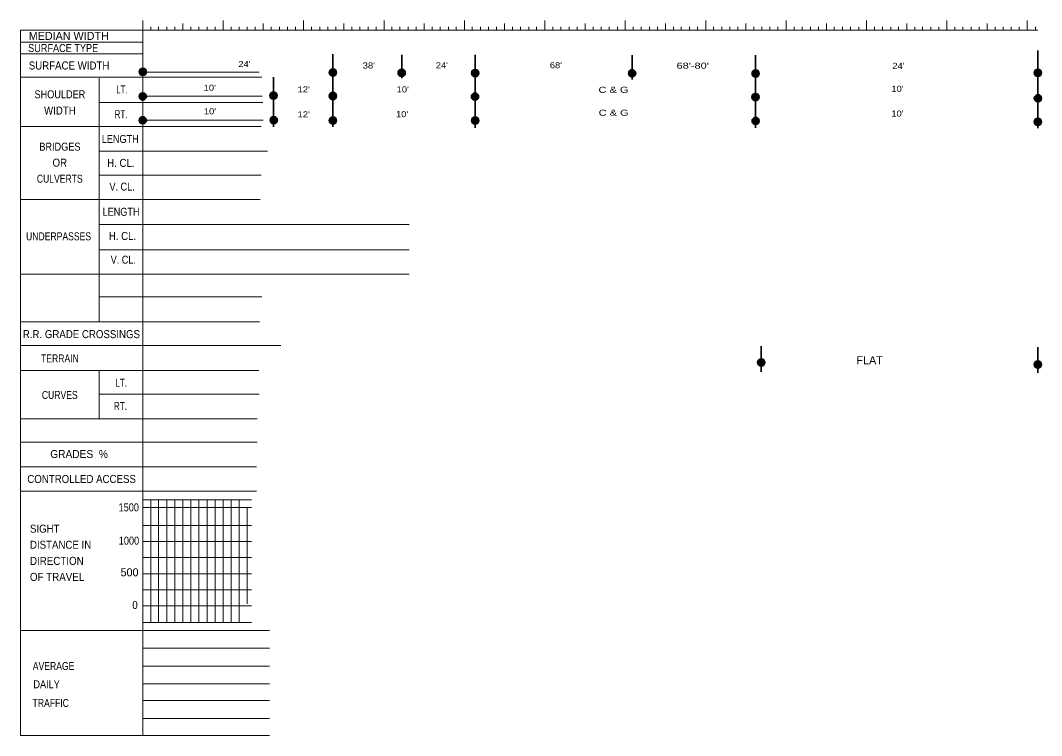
# Model space of a CAD drawing. Extents: x -5.26 to 3.89, y -6.45 to -0.4.
# Drawn here: x -5.26 to -0.23, y -6.45 to -2.92 of the extents above; entities that cross this region are included whole.
import ezdxf
from ezdxf.enums import TextEntityAlignment as Align

# ---------------------------------------------------------------- set-up
doc = ezdxf.new("R2010")
doc.units = 0
doc.header["$LTSCALE"] = 0.012
doc.layers.add('1', color=7, linetype='Continuous', lineweight=13)

msp = doc.modelspace()

# ---------------------------------------------------------------- hatches: boundary and pattern name
at = {"layer": '1'}
for points in [[(-4.63758, -3.17515, 1), (-4.67341, -3.17515, 1)], [(-3.70085, -3.17854, 1), (-3.73668, -3.17854, 1)], [(-3.36221, -3.1803, 1), (-3.39804, -3.1803, 1)], [(-2.99985, -3.18154, 1), (-3.03568, -3.18154, 1)], [(-2.22698, -3.1824, 1), (-2.26281, -3.1824, 1)], [(-1.61785, -3.18354, 1), (-1.65368, -3.18354, 1)], [(-0.2273, -3.18018, 1), (-0.26313, -3.18018, 1)], [(-4.63829, -3.2964, 1), (-4.67412, -3.2964, 1)], [(-3.99382, -3.29261, 1), (-4.02965, -3.29261, 1)], [(-3.70182, -3.29461, 1), (-3.73765, -3.29461, 1)], [(-3.00082, -3.29761, 1), (-3.03665, -3.29761, 1)], [(-1.61882, -3.29961, 1), (-1.65465, -3.29961, 1)], [(-0.22664, -3.30579, 1), (-0.26247, -3.30579, 1)], [(-4.63829, -3.41407, 1), (-4.67412, -3.41407, 1)], [(-3.99285, -3.41363, 1), (-4.02868, -3.41363, 1)], [(-3.70085, -3.41563, 1), (-3.73668, -3.41563, 1)], [(-2.99985, -3.41563, 1), (-3.03568, -3.41563, 1)], [(-1.61785, -3.41763, 1), (-1.65368, -3.41763, 1)], [(-0.2272, -3.42182, 1), (-0.26303, -3.42182, 1)], [(-1.5902, -4.60782, 1), (-1.62603, -4.60782, 1)], [(-0.2272, -4.61782, 1), (-0.26303, -4.61782, 1)]]:
    msp.add_hatch(color=256, dxfattribs=at).paths.add_polyline_path(points)

# ---------------------------------------------------------------- linework, layer by layer
for p, q in [((-4.656, -2.97), (-4.656, -2.922)), ((-4.617, -2.953), (-4.617, -2.97)), ((-4.578, -2.953), (-4.578, -2.97)), ((-4.537, -2.953), (-4.537, -2.97)), ((-4.498, -2.953), (-4.498, -2.97)), ((-4.458, -2.938), (-4.458, -2.97)), ((-4.419, -2.953), (-4.419, -2.97)), ((-4.38, -2.953), (-4.38, -2.97)), ((-4.339, -2.953), (-4.339, -2.97)), ((-4.3, -2.953), (-4.3, -2.97)), ((-4.26, -2.922), (-4.26, -2.97)), ((-4.221, -2.953), (-4.221, -2.97)), ((-4.181, -2.953), (-4.181, -2.97)), ((-4.141, -2.953), (-4.141, -2.97)), ((-4.102, -2.953), (-4.102, -2.97)), ((-4.062, -2.938), (-4.062, -2.97)), ((-4.023, -2.953), (-4.023, -2.97)), ((-3.983, -2.953), (-3.983, -2.97)), ((-3.943, -2.953), (-3.943, -2.97)), ((-3.904, -2.953), (-3.904, -2.97)), ((-3.864, -2.922), (-3.864, -2.97)), ((-3.824, -2.953), (-3.824, -2.97)), ((-3.784, -2.953), (-3.784, -2.97)), ((-3.744, -2.953), (-3.744, -2.97)), ((-3.704, -2.953), (-3.704, -2.97)), ((-3.665, -2.938), (-3.665, -2.97)), ((-3.626, -2.953), (-3.626, -2.97)), ((-3.586, -2.953), (-3.586, -2.97)), ((-3.546, -2.953), (-3.546, -2.97)), ((-3.506, -2.953), (-3.506, -2.97)), ((-3.467, -2.922), (-3.467, -2.97)), ((-3.428, -2.953), (-3.428, -2.97)), ((-3.389, -2.953), (-3.389, -2.97)), ((-3.348, -2.953), (-3.348, -2.97)), ((-3.309, -2.953), (-3.309, -2.97)), ((-3.269, -2.938), (-3.269, -2.97)), ((-3.23, -2.953), (-3.23, -2.97)), ((-3.191, -2.953), (-3.191, -2.97)), ((-3.15, -2.953), (-3.15, -2.97)), ((-3.111, -2.953), (-3.111, -2.97)), ((-3.071, -2.922), (-3.071, -2.97)), ((-3.032, -2.953), (-3.032, -2.97)), ((-2.992, -2.953), (-2.992, -2.97)), ((-2.952, -2.953), (-2.952, -2.97)), ((-2.913, -2.953), (-2.913, -2.97)), ((-2.873, -2.938), (-2.873, -2.97)), ((-2.834, -2.953), (-2.834, -2.97)), ((-2.794, -2.953), (-2.794, -2.97)), ((-2.754, -2.953), (-2.754, -2.97)), ((-2.715, -2.953), (-2.715, -2.97)), ((-2.675, -2.922), (-2.675, -2.97)), ((-2.635, -2.953), (-2.635, -2.97)), ((-2.595, -2.953), (-2.595, -2.97)), ((-2.555, -2.953), (-2.555, -2.97)), ((-2.515, -2.953), (-2.515, -2.97)), ((-2.476, -2.938), (-2.476, -2.97)), ((-2.437, -2.953), (-2.437, -2.97)), ((-2.397, -2.953), (-2.397, -2.97)), ((-2.357, -2.953), (-2.357, -2.97)), ((-2.317, -2.953), (-2.317, -2.97)), ((-2.278, -2.922), (-2.278, -2.97)), ((-2.239, -2.953), (-2.239, -2.97)), ((-2.2, -2.953), (-2.2, -2.97)), ((-2.159, -2.953), (-2.159, -2.97)), ((-2.12, -2.953), (-2.12, -2.97)), ((-2.08, -2.938), (-2.08, -2.97)), ((-2.041, -2.953), (-2.041, -2.97)), ((-2.002, -2.953), (-2.002, -2.97)), ((-1.961, -2.953), (-1.961, -2.97)), ((-1.922, -2.953), (-1.922, -2.97)), ((-1.882, -2.922), (-1.882, -2.97)), ((-1.843, -2.953), (-1.843, -2.97)), ((-1.803, -2.953), (-1.803, -2.97)), ((-1.763, -2.953), (-1.763, -2.97)), ((-1.724, -2.953), (-1.724, -2.97)), ((-1.684, -2.938), (-1.684, -2.97)), ((-1.645, -2.953), (-1.645, -2.97)), ((-1.605, -2.953), (-1.605, -2.97)), ((-1.565, -2.953), (-1.565, -2.97)), ((-1.526, -2.953), (-1.526, -2.97)), ((-1.486, -2.922), (-1.486, -2.97)), ((-1.446, -2.953), (-1.446, -2.97)), ((-1.406, -2.953), (-1.406, -2.97)), ((-1.366, -2.953), (-1.366, -2.97)), ((-1.326, -2.953), (-1.326, -2.97)), ((-1.287, -2.938), (-1.287, -2.97)), ((-1.248, -2.953), (-1.248, -2.97)), ((-1.208, -2.953), (-1.208, -2.97)), ((-1.168, -2.953), (-1.168, -2.97)), ((-1.128, -2.953), (-1.128, -2.97)), ((-1.089, -2.922), (-1.089, -2.97)), ((-1.05, -2.953), (-1.05, -2.97)), ((-1.011, -2.953), (-1.011, -2.97)), ((-0.97, -2.953), (-0.97, -2.97)), ((-0.931, -2.953), (-0.931, -2.97)), ((-0.891, -2.938), (-0.891, -2.97)), ((-0.852, -2.953), (-0.852, -2.97)), ((-0.813, -2.953), (-0.813, -2.97)), ((-0.772, -2.953), (-0.772, -2.97)), ((-0.733, -2.953), (-0.733, -2.97)), ((-0.693, -2.922), (-0.693, -2.97)), ((-0.654, -2.953), (-0.654, -2.97)), ((-0.614, -2.953), (-0.614, -2.97)), ((-0.574, -2.953), (-0.574, -2.97)), ((-0.535, -2.953), (-0.535, -2.97)), ((-0.495, -2.938), (-0.495, -2.97)), ((-0.456, -2.953), (-0.456, -2.97)), ((-0.416, -2.953), (-0.416, -2.97)), ((-0.376, -2.953), (-0.376, -2.97)), ((-0.337, -2.953), (-0.337, -2.97)), ((-0.297, -2.922), (-0.297, -2.97)), ((-0.257, -2.953), (-0.257, -2.97)), ((-5.259, -2.97), (-5.259, -6.447)), ((-5.259, -2.97), (-0.245, -2.97)), ((-4.656, -2.97), (-4.656, -6.447)), ((-5.259, -3.029), (-4.656, -3.029)), ((-5.259, -3.087), (-4.656, -3.087)), ((-5.259, -3.202), (-4.07, -3.202)), ((-4.656, -3.177), (-4.083, -3.177)), ((-4.656, -3.296), (-4.068, -3.296)), ((-4.871, -3.326), (-4.065, -3.326)), ((-4.656, -3.413), (-4.063, -3.413)), ((-5.259, -3.445), (-4.072, -3.445)), ((-4.871, -3.567), (-4.041, -3.567)), ((-4.871, -3.685), (-4.072, -3.685)), ((-5.259, -3.805), (-4.077, -3.805)), ((-4.871, -3.801), (-4.871, -4.408)), ((-4.871, -3.928), (-3.344, -3.928)), ((-4.871, -4.052), (-3.344, -4.052)), ((-5.259, -4.173), (-3.344, -4.173)), ((-4.871, -4.285), (-4.07, -4.285)), ((-5.259, -4.408), (-4.081, -4.408)), ((-5.259, -4.524), (-3.976, -4.524)), ((-5.259, -4.648), (-4.084, -4.648)), ((-4.871, -4.648), (-4.871, -4.885)), ((-4.871, -4.765), (-4.083, -4.765)), ((-5.259, -4.885), (-4.093, -4.885)), ((-5.259, -5.001), (-4.093, -5.001)), ((-5.259, -5.122), (-4.095, -5.122)), ((-5.259, -5.243), (-4.095, -5.243)), ((-4.656, -5.285), (-4.121, -5.285)), ((-4.656, -5.323), (-4.121, -5.323)), ((-4.617, -5.285), (-4.617, -5.889)), ((-4.578, -5.285), (-4.578, -5.889)), ((-4.537, -5.285), (-4.537, -5.889)), ((-4.498, -5.285), (-4.498, -5.889)), ((-4.458, -5.285), (-4.458, -5.889)), ((-4.419, -5.285), (-4.419, -5.889)), ((-4.38, -5.285), (-4.38, -5.889)), ((-4.339, -5.285), (-4.339, -5.889)), ((-4.3, -5.285), (-4.3, -5.889)), ((-4.26, -5.285), (-4.26, -5.889)), ((-4.221, -5.285), (-4.221, -5.889)), ((-4.181, -5.285), (-4.181, -5.889)), ((-4.141, -5.323), (-4.141, -5.798)), ((-4.656, -5.412), (-4.121, -5.412)), ((-4.656, -5.491), (-4.121, -5.491)), ((-4.656, -5.57), (-4.121, -5.57)), ((-4.656, -5.649), (-4.121, -5.649)), ((-4.656, -5.729), (-4.121, -5.729)), ((-4.656, -5.808), (-4.121, -5.808)), ((-5.259, -5.929), (-4.032, -5.929)), ((-4.656, -5.889), (-4.121, -5.889)), ((-4.656, -6.016), (-4.032, -6.016)), ((-4.656, -6.105), (-4.032, -6.105)), ((-4.656, -6.192), (-4.032, -6.192)), ((-4.656, -6.274), (-4.032, -6.274)), ((-4.656, -6.362), (-4.032, -6.362)), ((-5.259, -6.447), (-4.032, -6.447))]:
    msp.add_line(p, q, dxfattribs=at)
at = {"layer": '1', "lineweight": 35}
for p, q in [((-3.719, -3.446), (-3.719, -3.089)), ((-3.38, -3.206), (-3.38, -3.091)), ((-3.018, -3.451), (-3.018, -3.092)), ((-2.245, -3.213), (-2.245, -3.093)), ((-1.636, -3.452), (-1.636, -3.094)), ((-0.245, -3.453), (-0.245, -3.071)), ((-4.011, -3.446), (-4.011, -3.201)), ((-1.608, -4.654), (-1.608, -4.527)), ((-0.245, -4.659), (-0.245, -4.533))]:
    msp.add_line(p, q, dxfattribs=at)
at = {"layer": '1'}
msp.add_lwpolyline([(-4.871, -3.207), (-4.871, -3.444), (-4.871, -3.801)], dxfattribs=at)
at = {"layer": '1', "lineweight": 35}
for centre in [(-4.65549, -3.17515), (-3.71876, -3.17854), (-3.38012, -3.1803), (-3.01776, -3.18154), (-2.24489, -3.1824), (-1.63576, -3.18354), (-0.24522, -3.18018), (-4.65621, -3.2964), (-4.01173, -3.29261), (-3.71973, -3.29461), (-3.01873, -3.29761), (-1.63673, -3.29961), (-0.24455, -3.30579), (-4.65621, -3.41407), (-4.01076, -3.41363), (-3.71876, -3.41563), (-3.01776, -3.41563), (-1.63576, -3.41763), (-0.24511, -3.42182), (-1.60811, -4.60782), (-0.24511, -4.61782)]:
    msp.add_circle(centre, 0.01792, dxfattribs=at)

# ---------------------------------------------------------------- texts
at = {"layer": '1'}
msp.add_text('MEDIAN WIDTH', height=0.03962, dxfattribs=at).set_placement((-5.218, -3.018))
for s, height, width, p in [('SURFACE TYPE', 0.03962, 0.85, (-5.221, -3.078)), ('SURFACE WIDTH', 0.03962, 0.9, (-5.218, -3.164)), ('SIGHT', 0.03962, 0.9, (-5.212, -5.447)), ('DISTANCE IN', 0.03962, 0.9, (-5.212, -5.526)), ('DIRECTION', 0.04, 0.9, (-5.212, -5.606)), ('OF TRAVEL', 0.04, 0.9, (-5.212, -5.685)), ('AVERAGE', 0.03961, 0.8, (-5.198, -6.124)), ('DAILY', 0.03961, 0.85, (-5.195, -6.214)), ('TRAFFIC', 0.03961, 0.8, (-5.199, -6.306))]:
    msp.add_text(s, height=height, dxfattribs=dict(at, width=width)).set_placement(p)
for s, height, width, p in [("24'", 0.03, 1.15, (-4.155, -3.152)), ("38'", 0.03, 1.15, (-3.542, -3.159)), ("24'", 0.03, 1.15, (-3.182, -3.158)), ("68'", 0.03, 1.15, (-2.62, -3.158)), ("68'-80'", 0.03, 1.35, (-1.946, -3.16)), ("24'", 0.03, 1.15, (-0.932, -3.161)), ('SHOULDER', 0.03962, 0.85, (-5.0645, -3.306)), ('LT.', 0.03943, 0.75, (-4.7585, -3.282)), ("10'", 0.03, 1.15, (-4.326, -3.269)), ("12'", 0.03, 1.15, (-3.863, -3.277)), ("10'", 0.03, 1.15, (-3.375, -3.277)), ('C & G', 0.03, 1.35, (-2.3365, -3.279)), ("10'", 0.03, 1.15, (-0.937, -3.274)), ('WIDTH', 0.03962, 0.9, (-5.0645, -3.386)), ('RT.', 0.03943, 0.75, (-4.763, -3.404)), ("10'", 0.03, 1.15, (-4.325, -3.385)), ("12'", 0.03, 1.15, (-3.863, -3.4)), ("10'", 0.03, 1.15, (-3.378, -3.399)), ('C & G', 0.03, 1.35, (-2.3355, -3.392)), ("10'", 0.03, 1.15, (-0.937, -3.396)), ('LENGTH', 0.03943, 0.85, (-4.767, -3.526)), ('BRIDGES', 0.03962, 0.85, (-5.0645, -3.564)), ('OR', 0.03962, 0.9, (-5.065, -3.643)), ('H. CL.', 0.03943, 0.9, (-4.764, -3.644)), ('CULVERTS', 0.03962, 0.8, (-5.065, -3.722)), ('V. CL.', 0.03943, 0.85, (-4.758, -3.761)), ('LENGTH', 0.03943, 0.85, (-4.763, -3.885)), ('UNDERPASSES', 0.03962, 0.8, (-5.071, -4.006)), ('H. CL.', 0.03943, 0.9, (-4.756, -4.004)), ('V. CL.', 0.03943, 0.85, (-4.752, -4.121)), ('R.R. GRADE CROSSINGS', 0.03961, 0.9, (-4.9585, -4.488)), ('TERRAIN', 0.03962, 0.8, (-5.0645, -4.608)), ('LT.', 0.03943, 0.75, (-4.7625, -4.728)), ('CURVES', 0.03962, 0.8, (-5.065, -4.788)), ('RT.', 0.03943, 0.75, (-4.766, -4.842)), ('GRADES  %', 0.03943, 0.95, (-4.97, -5.079)), ('CONTROLLED ACCESS', 0.03962, 0.9, (-4.9575, -5.202))]:
    msp.add_text(s, height=height, dxfattribs=dict(at, width=width)).set_placement(p, align=Align.CENTER)
msp.add_text('FLAT', height=0.04, dxfattribs=at).set_placement((-1.07407, -4.617), align=Align.CENTER)
for s, width, p in [('1500', 0.85, (-4.675, -5.342)), ('1000', 0.85, (-4.674, -5.506)), ('0', 0.9, (-4.681, -5.823))]:
    msp.add_text(s, height=0.03962, dxfattribs=dict(at, width=width)).set_placement(p, align=Align.RIGHT)
msp.add_text('500', height=0.03961, dxfattribs=at).set_placement((-4.677, -5.662), align=Align.RIGHT)

doc.saveas('drawing.dxf')
